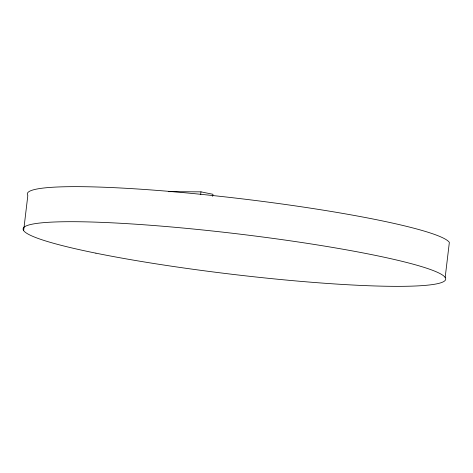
<?xml version="1.0" encoding="UTF-8"?>
<svg xmlns="http://www.w3.org/2000/svg" width="473" height="473" viewBox="0 0 473 473"><rect width="100%" height="100%" fill="white"/><g stroke="black" fill="none" stroke-linecap="round" stroke-linejoin="round"><path stroke-width="0.71" d="M23.65 230.576L27.83 195.526A212.767 20.392 6.8 0 1 223.688 196.727A212.767 20.392 6.8 0 1 449.35 242.424L445.17 277.474M200.653 194.663L200.99 191.855L212.945 194.279L212.69 196.384M168.483 191.66L200.99 191.855M95.918 253.173A212.767 20.392 6.8 0 0 441.847 282.434A212.767 20.392 6.8 0 0 165.467 226.466A212.767 20.392 6.8 0 0 95.918 253.173"/></g></svg>
